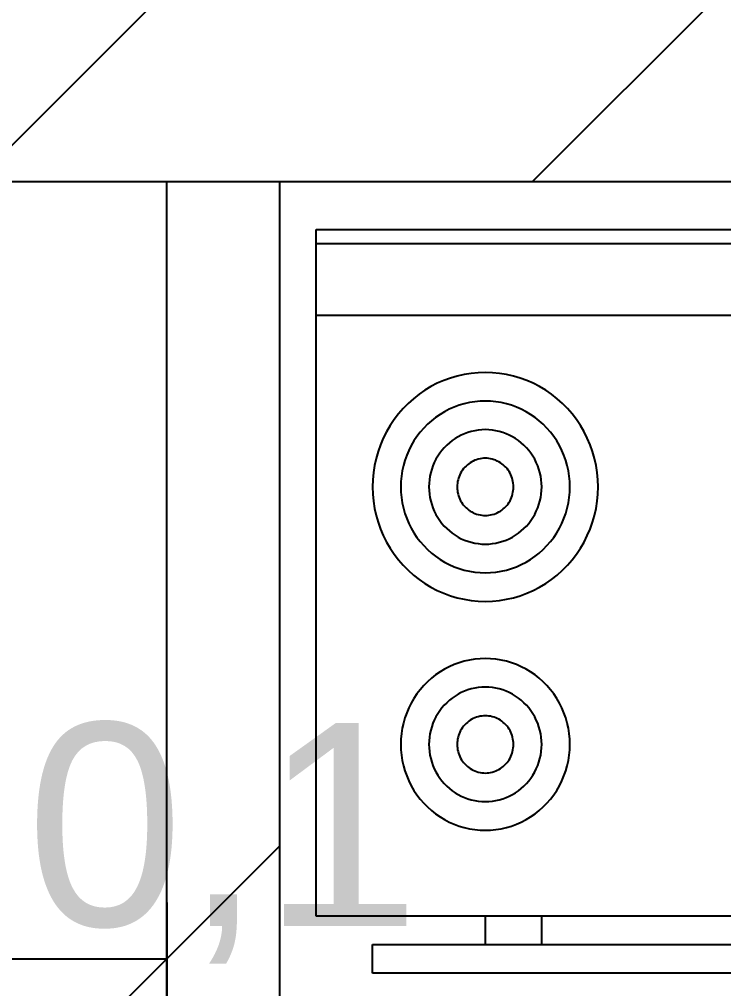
# Model space of a CAD drawing. Header units: metres. Extents: x 0 to 12.9, y 1.2 to 8.8.
# Drawn here: x 4.369 to 4.994, y 6.084 to 6.944 of the extents above; entities that cross this region are included whole.
import ezdxf

# ---------------------------------------------------------------- set-up
doc = ezdxf.new("R2010")
doc.units = ezdxf.units.M
doc.styles.get("Standard").update_dxf_attribs({"font": 'arial.ttf'})
doc.dimstyles.new('cota 100', dxfattribs={"dimtxt": 0.18, "dimasz": 0.2, "dimexe": 0.05, "dimexo": 0, "dimgap": 0.3, "dimtad": 1, "dimtxsty": 'Standard', "dimblk": 'OBLIQUE', "dimcen": 2.5, "dimadec": 0, "dimazin": 0, "dimtfac": 1, "dimtix": 1, "dimtmove": 2, "dimatfit": 3, "dimldrblk": 'OBLIQUE', "dimfxl": 0.05, "dimfxlon": 1, "dimarcsym": 0})

# ---------------------------------------------------------------- blocks, each defined once
blk = doc.blocks.new('_Oblique')
at = {"color": 0, "linetype": 'ByBlock', "lineweight": -2}
blk.add_line((-0.5, -0.5), (0.5, 0.5), dxfattribs=at)
blk = doc.blocks.new('*D47')
at = {"color": 0, "lineweight": -2, "transparency": 16777216}
for p, q in [((2.3, 6.16033), (2.3, 6.06033)), ((4.5, 6.16033), (4.5, 6.06033)), ((2.3, 6.11033), (4.5, 6.11033))]:
    blk.add_line(p, q, dxfattribs=at)
at = {"layer": 'Defpoints', "color": 0, "transparency": 16777216}
for p in [(2.3, 6.8), (4.5, 6.8), (4.5, 6.11033)]:
    blk.add_point(p, dxfattribs=at)
at = {"color": 0, "lineweight": -2, "transparency": 16777216, "xscale": 0.2, "yscale": 0.2, "zscale": 0.2, "rotation": 180}
blk.add_blockref('_Oblique', (2.3, 6.11033), dxfattribs=at)
at = {"color": 0, "lineweight": -2, "transparency": 16777216, "xscale": 0.2, "yscale": 0.2, "zscale": 0.2}
blk.add_blockref('_Oblique', (4.5, 6.11033), dxfattribs=at)
at = {"color": 0, "transparency": 16777216, "insert": (3.4, 6.5185), "char_height": 0.18, "attachment_point": 5}
blk.add_mtext('2,2', dxfattribs=at)
blk = doc.blocks.new('*D55')
at = {"color": 0, "lineweight": -2, "transparency": 16777216}
for p, q in [((5.54081, 6.8), (5.64081, 6.8)), ((5.59081, 5.7), (5.59081, 6.8)), ((5.54081, 5.7), (5.64081, 5.7))]:
    blk.add_line(p, q, dxfattribs=at)
at = {"layer": 'Defpoints', "color": 0, "transparency": 16777216}
for p in [(4.6, 6.8), (5.59081, 6.8), (4.6, 5.7)]:
    blk.add_point(p, dxfattribs=at)
at = {"color": 0, "lineweight": -2, "transparency": 16777216, "xscale": 0.2, "yscale": 0.2, "zscale": 0.2}
for p, rotation in [((5.59081, 6.8), 90), ((5.59081, 5.7), 270)]:
    blk.add_blockref('_Oblique', p, dxfattribs=dict(at, rotation=rotation))
at = {"color": 0, "transparency": 16777216, "insert": (5.18264, 6.25), "char_height": 0.18, "attachment_point": 5, "rotation": 90}
blk.add_mtext('1,1', dxfattribs=at)
blk = doc.blocks.new('*D56')
at = {"color": 0, "lineweight": -2, "transparency": 16777216}
for p, q in [((6.44093, 6.8), (6.54093, 6.8)), ((6.49093, 6.8), (6.49093, 2.3)), ((6.44093, 2.3), (6.54093, 2.3))]:
    blk.add_line(p, q, dxfattribs=at)
at = {"layer": 'Defpoints', "color": 0, "transparency": 16777216}
for p in [(4.6, 6.8), (4.6, 2.3), (6.49093, 2.3)]:
    blk.add_point(p, dxfattribs=at)
at = {"color": 0, "lineweight": -2, "transparency": 16777216, "xscale": 0.2, "yscale": 0.2, "zscale": 0.2}
for p, rotation in [((6.49093, 6.8), 90), ((6.49093, 2.3), 270)]:
    blk.add_blockref('_Oblique', p, dxfattribs=dict(at, rotation=rotation))
at = {"color": 0, "transparency": 16777216, "insert": (6.08312, 4.55), "char_height": 0.18, "attachment_point": 5, "rotation": 90}
blk.add_mtext('4,5', dxfattribs=at)
blk = doc.blocks.new('*D58')
at = {"color": 0, "lineweight": -2, "transparency": 16777216}
for p, q in [((4.6, 5.85677), (4.6, 5.75677)), ((8.6, 5.85677), (8.6, 5.75677)), ((4.6, 5.80677), (8.6, 5.80677))]:
    blk.add_line(p, q, dxfattribs=at)
at = {"layer": 'Defpoints', "color": 0, "transparency": 16777216}
for p in [(4.6, 6.8), (8.6, 6.8), (8.6, 5.80677)]:
    blk.add_point(p, dxfattribs=at)
at = {"color": 0, "lineweight": -2, "transparency": 16777216, "xscale": 0.2, "yscale": 0.2, "zscale": 0.2, "rotation": 180}
blk.add_blockref('_Oblique', (4.6, 5.80677), dxfattribs=at)
at = {"color": 0, "lineweight": -2, "transparency": 16777216, "xscale": 0.2, "yscale": 0.2, "zscale": 0.2}
blk.add_blockref('_Oblique', (8.6, 5.80677), dxfattribs=at)
at = {"color": 0, "transparency": 16777216, "insert": (6.6, 6.19677), "char_height": 0.18, "attachment_point": 5}
blk.add_mtext('4', dxfattribs=at)
blk = doc.blocks.new('*D62')
at = {"color": 0, "lineweight": -2, "transparency": 16777216}
for p, q in [((4.5, 5.85475), (4.5, 5.75475)), ((4.6, 5.85475), (4.6, 5.75475)), ((4.5, 5.80475), (4.6, 5.80475))]:
    blk.add_line(p, q, dxfattribs=at)
at = {"layer": 'Defpoints', "color": 0, "transparency": 16777216}
for p in [(4.5, 6.8), (4.6, 6.8), (4.6, 5.80475)]:
    blk.add_point(p, dxfattribs=at)
at = {"color": 0, "transparency": 16777216, "insert": (4.55, 6.21292), "char_height": 0.18, "attachment_point": 5}
blk.add_mtext('0,1', dxfattribs=at)

msp = doc.modelspace()

# ---------------------------------------------------------------- hatches: boundary and pattern name
h = msp.add_hatch()
h.set_pattern_fill('ANSI31', color=256, scale=0.11)
h.paths.add_polyline_path([(8.9, 7.1), (2, 7.1), (2, 6.55), (2.3, 6.55), (2.3, 6.8), (8.9, 6.8)])
h.paths.add_polyline_path([(4.6, 4.7), (2.3, 4.7), (2.3, 4.95), (2, 4.95), (2, 4.4), (2.3, 4.4), (4.3, 4.4), (4.3, 4.2), (4.6, 4.2)])
h.paths.add_polyline_path([(4.6, 3.2), (4.3, 3.2), (4.3, 2), (4.9, 2), (4.9, 2.3), (4.6, 2.3)])
h.paths.add_polyline_path([(10.4, 2.3), (7.6, 2.3), (7.6, 2), (10.4, 2)])
h.paths.add_polyline_path([(12.1, 7.1), (10.1, 7.1), (10.1, 6.8), (11.8, 6.8), (11.8, 2.3), (11.6, 2.3), (11.6, 2), (12.1, 2)])

# ---------------------------------------------------------------- linework, layer by layer
for p, q in [((11.8, 6.8), (2.3, 6.8)), ((4.5, 5.7), (4.5, 6.8)), ((4.6, 6.8), (4.6, 5.7))]:
    msp.add_line(p, q)
at = {"color": 7, "linetype": 'Continuous'}
for p, q in [((4.63265, 6.14835), (4.63265, 6.75767)), ((4.63265, 6.75767), (5.63265, 6.75767)), ((4.63265, 6.74518), (5.63265, 6.74518)), ((4.63265, 6.68151), (5.63265, 6.68151)), ((4.74585, 6.6236), (4.74008, 6.62107)), ((4.75176, 6.62576), (4.74585, 6.6236)), ((4.75779, 6.62754), (4.75176, 6.62576)), ((4.76392, 6.62894), (4.75779, 6.62754)), ((4.77013, 6.62993), (4.76392, 6.62894)), ((4.77638, 6.63053), (4.77013, 6.62993)), ((4.78266, 6.63073), (4.77638, 6.63053)), ((4.78894, 6.63053), (4.78266, 6.63073)), ((4.79519, 6.62993), (4.78894, 6.63053)), ((4.8014, 6.62894), (4.79519, 6.62993)), ((4.80753, 6.62754), (4.8014, 6.62894)), ((4.81356, 6.62576), (4.80753, 6.62754)), ((4.81947, 6.6236), (4.81356, 6.62576)), ((4.82524, 6.62107), (4.81947, 6.6236)), ((4.72908, 6.61492), (4.72388, 6.61134)), ((4.73448, 6.61817), (4.72908, 6.61492)), ((4.74008, 6.62107), (4.73448, 6.61817)), ((4.83083, 6.61817), (4.82524, 6.62107)), ((4.83624, 6.61492), (4.83083, 6.61817)), ((4.84144, 6.61134), (4.83624, 6.61492)), ((4.71892, 6.60743), (4.7142, 6.60321)), ((4.72388, 6.61134), (4.71892, 6.60743)), ((4.77795, 6.60519), (4.77326, 6.60474)), ((4.78266, 6.60534), (4.77795, 6.60519)), ((4.78737, 6.60519), (4.78266, 6.60534)), ((4.79206, 6.60474), (4.78737, 6.60519)), ((4.8464, 6.60743), (4.84144, 6.61134)), ((4.85111, 6.60321), (4.8464, 6.60743)), ((4.70976, 6.5987), (4.70561, 6.59391)), ((4.7142, 6.60321), (4.70976, 6.5987)), ((4.75073, 6.5981), (4.74653, 6.59592)), ((4.75505, 6.6), (4.75073, 6.5981)), ((4.75948, 6.60162), (4.75505, 6.6)), ((4.76401, 6.60295), (4.75948, 6.60162)), ((4.76861, 6.604), (4.76401, 6.60295)), ((4.77326, 6.60474), (4.76861, 6.604)), ((4.79671, 6.604), (4.79206, 6.60474)), ((4.80131, 6.60295), (4.79671, 6.604)), ((4.80584, 6.60162), (4.80131, 6.60295)), ((4.81027, 6.6), (4.80584, 6.60162)), ((4.81459, 6.5981), (4.81027, 6.6)), ((4.81879, 6.59592), (4.81459, 6.5981)), ((4.85556, 6.5987), (4.85111, 6.60321)), ((4.85971, 6.59391), (4.85556, 6.5987)), ((4.70176, 6.58887), (4.69823, 6.58359)), ((4.70561, 6.59391), (4.70176, 6.58887)), ((4.73485, 6.58787), (4.73132, 6.5847)), ((4.73858, 6.5908), (4.73485, 6.58787)), ((4.74247, 6.59349), (4.73858, 6.5908)), ((4.74653, 6.59592), (4.74247, 6.59349)), ((4.82285, 6.59349), (4.81879, 6.59592)), ((4.82674, 6.5908), (4.82285, 6.59349)), ((4.83047, 6.58787), (4.82674, 6.5908)), ((4.834, 6.5847), (4.83047, 6.58787)), ((4.86356, 6.58887), (4.85971, 6.59391)), ((4.86709, 6.58359), (4.86356, 6.58887)), ((4.69823, 6.58359), (4.69503, 6.5781)), ((4.72799, 6.58132), (4.72487, 6.57773)), ((4.73132, 6.5847), (4.72799, 6.58132)), ((4.77639, 6.57956), (4.77329, 6.57906)), ((4.77952, 6.57986), (4.77639, 6.57956)), ((4.78266, 6.57996), (4.77952, 6.57986)), ((4.7858, 6.57986), (4.78266, 6.57996)), ((4.78893, 6.57956), (4.7858, 6.57986)), ((4.79203, 6.57906), (4.78893, 6.57956)), ((4.83733, 6.58132), (4.834, 6.5847)), ((4.84045, 6.57773), (4.83733, 6.58132)), ((4.87029, 6.5781), (4.86709, 6.58359)), ((4.69218, 6.57242), (4.68968, 6.56656)), ((4.69503, 6.5781), (4.69218, 6.57242)), ((4.72198, 6.57395), (4.71933, 6.56999)), ((4.72487, 6.57773), (4.72198, 6.57395)), ((4.75587, 6.57205), (4.75327, 6.57026)), ((4.75857, 6.57367), (4.75587, 6.57205)), ((4.76137, 6.57512), (4.75857, 6.57367)), ((4.76425, 6.57639), (4.76137, 6.57512)), ((4.76721, 6.57747), (4.76425, 6.57639)), ((4.77022, 6.57836), (4.76721, 6.57747)), ((4.77329, 6.57906), (4.77022, 6.57836)), ((4.79509, 6.57836), (4.79203, 6.57906)), ((4.79811, 6.57747), (4.79509, 6.57836)), ((4.80107, 6.57639), (4.79811, 6.57747)), ((4.80395, 6.57512), (4.80107, 6.57639)), ((4.80675, 6.57367), (4.80395, 6.57512)), ((4.80945, 6.57205), (4.80675, 6.57367)), ((4.81205, 6.57026), (4.80945, 6.57205)), ((4.84334, 6.57395), (4.84045, 6.57773)), ((4.84598, 6.56999), (4.84334, 6.57395)), ((4.87314, 6.57242), (4.87029, 6.5781)), ((4.87564, 6.56656), (4.87314, 6.57242)), ((4.68968, 6.56656), (4.68755, 6.56056)), ((4.71694, 6.56587), (4.7148, 6.56161)), ((4.71933, 6.56999), (4.71694, 6.56587)), ((4.74621, 6.56394), (4.74413, 6.56154)), ((4.74843, 6.56619), (4.74621, 6.56394)), ((4.75079, 6.5683), (4.74843, 6.56619)), ((4.75327, 6.57026), (4.75079, 6.5683)), ((4.81453, 6.5683), (4.81205, 6.57026)), ((4.81689, 6.56619), (4.81453, 6.5683)), ((4.81911, 6.56394), (4.81689, 6.56619)), ((4.82118, 6.56154), (4.81911, 6.56394)), ((4.84838, 6.56587), (4.84598, 6.56999)), ((4.85052, 6.56161), (4.84838, 6.56587)), ((4.87776, 6.56056), (4.87564, 6.56656)), ((4.6858, 6.55443), (4.68443, 6.54821)), ((4.68755, 6.56056), (4.6858, 6.55443)), ((4.71293, 6.55722), (4.71133, 6.55271)), ((4.7148, 6.56161), (4.71293, 6.55722)), ((4.73884, 6.55364), (4.73742, 6.5508)), ((4.74044, 6.55639), (4.73884, 6.55364)), ((4.74221, 6.55902), (4.74044, 6.55639)), ((4.74413, 6.56154), (4.74221, 6.55902)), ((4.77644, 6.55377), (4.77493, 6.55332)), ((4.77797, 6.55412), (4.77644, 6.55377)), ((4.77953, 6.55437), (4.77797, 6.55412)), ((4.78109, 6.55452), (4.77953, 6.55437)), ((4.78266, 6.55457), (4.78109, 6.55452)), ((4.78423, 6.55452), (4.78266, 6.55457)), ((4.78579, 6.55437), (4.78423, 6.55452)), ((4.78734, 6.55412), (4.78579, 6.55437)), ((4.78888, 6.55377), (4.78734, 6.55412)), ((4.79038, 6.55332), (4.78888, 6.55377)), ((4.82311, 6.55902), (4.82118, 6.56154)), ((4.82488, 6.55639), (4.82311, 6.55902)), ((4.82647, 6.55364), (4.82488, 6.55639)), ((4.8279, 6.5508), (4.82647, 6.55364)), ((4.85239, 6.55722), (4.85052, 6.56161)), ((4.85399, 6.55271), (4.85239, 6.55722)), ((4.87952, 6.55443), (4.87776, 6.56056)), ((4.88089, 6.54821), (4.87952, 6.55443)), ((4.68443, 6.54821), (4.68345, 6.54191)), ((4.71002, 6.54812), (4.70899, 6.54345)), ((4.71133, 6.55271), (4.71002, 6.54812)), ((4.73511, 6.54487), (4.73423, 6.5418)), ((4.73617, 6.54787), (4.73511, 6.54487)), ((4.73742, 6.5508), (4.73617, 6.54787)), ((4.7634, 6.54536), (4.76243, 6.5441)), ((4.76443, 6.54656), (4.7634, 6.54536)), ((4.76555, 6.54768), (4.76443, 6.54656)), ((4.76672, 6.54874), (4.76555, 6.54768)), ((4.76796, 6.54972), (4.76672, 6.54874)), ((4.76926, 6.55061), (4.76796, 6.54972)), ((4.77062, 6.55143), (4.76926, 6.55061)), ((4.77201, 6.55215), (4.77062, 6.55143)), ((4.77346, 6.55278), (4.77201, 6.55215)), ((4.77493, 6.55332), (4.77346, 6.55278)), ((4.79186, 6.55278), (4.79038, 6.55332)), ((4.7933, 6.55215), (4.79186, 6.55278)), ((4.7947, 6.55143), (4.7933, 6.55215)), ((4.79605, 6.55061), (4.7947, 6.55143)), ((4.79735, 6.54972), (4.79605, 6.55061)), ((4.79859, 6.54874), (4.79735, 6.54972)), ((4.79977, 6.54768), (4.79859, 6.54874)), ((4.80088, 6.54656), (4.79977, 6.54768)), ((4.80192, 6.54536), (4.80088, 6.54656)), ((4.80288, 6.5441), (4.80192, 6.54536)), ((4.82915, 6.54787), (4.8279, 6.5508)), ((4.83021, 6.54487), (4.82915, 6.54787)), ((4.83109, 6.5418), (4.83021, 6.54487)), ((4.8553, 6.54812), (4.85399, 6.55271)), ((4.85633, 6.54345), (4.8553, 6.54812)), ((4.88187, 6.54191), (4.88089, 6.54821)), ((4.68345, 6.54191), (4.68286, 6.53555)), ((4.70825, 6.53872), (4.70781, 6.53396)), ((4.70899, 6.54345), (4.70825, 6.53872)), ((4.73354, 6.53869), (4.73305, 6.53554)), ((4.73423, 6.5418), (4.73354, 6.53869)), ((4.75888, 6.53702), (4.75844, 6.53549)), ((4.75941, 6.53852), (4.75888, 6.53702)), ((4.76004, 6.53999), (4.75941, 6.53852)), ((4.76075, 6.54141), (4.76004, 6.53999)), ((4.76155, 6.54278), (4.76075, 6.54141)), ((4.76243, 6.5441), (4.76155, 6.54278)), ((4.80377, 6.54278), (4.80288, 6.5441)), ((4.80457, 6.54141), (4.80377, 6.54278)), ((4.80528, 6.53999), (4.80457, 6.54141)), ((4.8059, 6.53852), (4.80528, 6.53999)), ((4.80644, 6.53702), (4.8059, 6.53852)), ((4.80687, 6.53549), (4.80644, 6.53702)), ((4.83177, 6.53869), (4.83109, 6.5418)), ((4.83226, 6.53554), (4.83177, 6.53869)), ((4.85707, 6.53872), (4.85633, 6.54345)), ((4.85751, 6.53396), (4.85707, 6.53872)), ((4.88246, 6.53555), (4.88187, 6.54191)), ((4.68286, 6.53555), (4.68266, 6.52918)), ((4.68266, 6.52918), (4.68286, 6.5228)), ((4.70781, 6.53396), (4.70766, 6.52918)), ((4.70766, 6.52918), (4.70781, 6.52439)), ((4.73276, 6.53237), (4.73266, 6.52918)), ((4.73266, 6.52918), (4.73276, 6.52599)), ((4.73305, 6.53554), (4.73276, 6.53237)), ((4.75771, 6.53077), (4.75766, 6.52918)), ((4.75766, 6.52918), (4.75771, 6.52758)), ((4.75786, 6.53236), (4.75771, 6.53077)), ((4.7581, 6.53393), (4.75786, 6.53236)), ((4.75844, 6.53549), (4.7581, 6.53393)), ((4.80722, 6.53393), (4.80687, 6.53549)), ((4.80746, 6.53236), (4.80722, 6.53393)), ((4.80761, 6.53077), (4.80746, 6.53236)), ((4.80766, 6.52918), (4.80761, 6.53077)), ((4.80761, 6.52758), (4.80766, 6.52918)), ((4.83256, 6.53237), (4.83226, 6.53554)), ((4.83266, 6.52918), (4.83256, 6.53237)), ((4.83256, 6.52599), (4.83266, 6.52918)), ((4.85766, 6.52918), (4.85751, 6.53396)), ((4.85751, 6.52439), (4.85766, 6.52918)), ((4.88266, 6.52918), (4.88246, 6.53555)), ((4.88246, 6.5228), (4.88266, 6.52918)), ((4.68286, 6.5228), (4.68345, 6.51645)), ((4.70781, 6.52439), (4.70825, 6.51963)), ((4.70825, 6.51963), (4.70899, 6.5149)), ((4.73276, 6.52599), (4.73305, 6.52281)), ((4.73305, 6.52281), (4.73354, 6.51966)), ((4.73354, 6.51966), (4.73423, 6.51655)), ((4.75771, 6.52758), (4.75786, 6.52599)), ((4.75786, 6.52599), (4.7581, 6.52442)), ((4.7581, 6.52442), (4.75844, 6.52286)), ((4.75844, 6.52286), (4.75888, 6.52133)), ((4.75888, 6.52133), (4.75941, 6.51983)), ((4.75941, 6.51983), (4.76004, 6.51837)), ((4.80528, 6.51837), (4.8059, 6.51983)), ((4.8059, 6.51983), (4.80644, 6.52133)), ((4.80644, 6.52133), (4.80687, 6.52286)), ((4.80687, 6.52286), (4.80722, 6.52442)), ((4.80722, 6.52442), (4.80746, 6.52599)), ((4.80746, 6.52599), (4.80761, 6.52758)), ((4.83109, 6.51655), (4.83177, 6.51966)), ((4.83177, 6.51966), (4.83226, 6.52281)), ((4.83226, 6.52281), (4.83256, 6.52599)), ((4.85633, 6.5149), (4.85707, 6.51963)), ((4.85707, 6.51963), (4.85751, 6.52439)), ((4.88187, 6.51645), (4.88246, 6.5228)), ((4.68345, 6.51645), (4.68443, 6.51015)), ((4.70899, 6.5149), (4.71002, 6.51023)), ((4.73423, 6.51655), (4.73511, 6.51349)), ((4.73511, 6.51349), (4.73617, 6.51048)), ((4.73617, 6.51048), (4.73742, 6.50756)), ((4.76004, 6.51837), (4.76075, 6.51695)), ((4.76075, 6.51695), (4.76155, 6.51557)), ((4.76155, 6.51557), (4.76243, 6.51425)), ((4.76243, 6.51425), (4.7634, 6.51299)), ((4.7634, 6.51299), (4.76443, 6.5118)), ((4.76443, 6.5118), (4.76555, 6.51067)), ((4.76555, 6.51067), (4.76672, 6.50961)), ((4.79859, 6.50961), (4.79977, 6.51067)), ((4.79977, 6.51067), (4.80088, 6.5118)), ((4.80088, 6.5118), (4.80192, 6.51299)), ((4.80192, 6.51299), (4.80288, 6.51425)), ((4.80288, 6.51425), (4.80377, 6.51557)), ((4.80377, 6.51557), (4.80457, 6.51695)), ((4.80457, 6.51695), (4.80528, 6.51837)), ((4.8279, 6.50756), (4.82915, 6.51048)), ((4.82915, 6.51048), (4.83021, 6.51349)), ((4.83021, 6.51349), (4.83109, 6.51655)), ((4.8553, 6.51023), (4.85633, 6.5149)), ((4.88089, 6.51015), (4.88187, 6.51645)), ((4.68443, 6.51015), (4.6858, 6.50392)), ((4.6858, 6.50392), (4.68755, 6.49779)), ((4.71002, 6.51023), (4.71133, 6.50564)), ((4.71133, 6.50564), (4.71293, 6.50114)), ((4.73742, 6.50756), (4.73884, 6.50471)), ((4.73884, 6.50471), (4.74044, 6.50197)), ((4.74044, 6.50197), (4.74221, 6.49933)), ((4.76672, 6.50961), (4.76796, 6.50864)), ((4.76796, 6.50864), (4.76926, 6.50774)), ((4.76926, 6.50774), (4.77062, 6.50693)), ((4.77062, 6.50693), (4.77201, 6.5062)), ((4.77201, 6.5062), (4.77346, 6.50557)), ((4.77346, 6.50557), (4.77493, 6.50503)), ((4.77493, 6.50503), (4.77644, 6.50458)), ((4.77644, 6.50458), (4.77797, 6.50424)), ((4.77797, 6.50424), (4.77953, 6.50399)), ((4.77953, 6.50399), (4.78109, 6.50384)), ((4.78109, 6.50384), (4.78266, 6.50379)), ((4.78266, 6.50379), (4.78423, 6.50384)), ((4.78423, 6.50384), (4.78579, 6.50399)), ((4.78579, 6.50399), (4.78734, 6.50424)), ((4.78734, 6.50424), (4.78888, 6.50458)), ((4.78888, 6.50458), (4.79038, 6.50503)), ((4.79038, 6.50503), (4.79186, 6.50557)), ((4.79186, 6.50557), (4.7933, 6.5062)), ((4.7933, 6.5062), (4.7947, 6.50693)), ((4.7947, 6.50693), (4.79605, 6.50774)), ((4.79605, 6.50774), (4.79735, 6.50864)), ((4.79735, 6.50864), (4.79859, 6.50961)), ((4.82311, 6.49933), (4.82488, 6.50197)), ((4.82488, 6.50197), (4.82647, 6.50471)), ((4.82647, 6.50471), (4.8279, 6.50756)), ((4.85239, 6.50114), (4.85399, 6.50564)), ((4.85399, 6.50564), (4.8553, 6.51023)), ((4.87776, 6.49779), (4.87952, 6.50392)), ((4.87952, 6.50392), (4.88089, 6.51015)), ((4.68755, 6.49779), (4.68968, 6.49179)), ((4.71293, 6.50114), (4.7148, 6.49675)), ((4.7148, 6.49675), (4.71694, 6.49248)), ((4.74221, 6.49933), (4.74413, 6.49681)), ((4.74413, 6.49681), (4.74621, 6.49442)), ((4.74621, 6.49442), (4.74843, 6.49216)), ((4.81689, 6.49216), (4.81911, 6.49442)), ((4.81911, 6.49442), (4.82118, 6.49681)), ((4.82118, 6.49681), (4.82311, 6.49933)), ((4.84838, 6.49248), (4.85052, 6.49675)), ((4.85052, 6.49675), (4.85239, 6.50114)), ((4.87564, 6.49179), (4.87776, 6.49779)), ((4.68968, 6.49179), (4.69218, 6.48594)), ((4.69218, 6.48594), (4.69503, 6.48025)), ((4.71694, 6.49248), (4.71933, 6.48836)), ((4.71933, 6.48836), (4.72198, 6.48441)), ((4.74843, 6.49216), (4.75079, 6.49005)), ((4.75079, 6.49005), (4.75327, 6.4881)), ((4.75327, 6.4881), (4.75587, 6.4863)), ((4.75587, 6.4863), (4.75857, 6.48468)), ((4.75857, 6.48468), (4.76137, 6.48323)), ((4.80395, 6.48323), (4.80675, 6.48468)), ((4.80675, 6.48468), (4.80945, 6.4863)), ((4.80945, 6.4863), (4.81205, 6.4881)), ((4.81205, 6.4881), (4.81453, 6.49005)), ((4.81453, 6.49005), (4.81689, 6.49216)), ((4.84334, 6.48441), (4.84598, 6.48836)), ((4.84598, 6.48836), (4.84838, 6.49248)), ((4.87029, 6.48025), (4.87314, 6.48594)), ((4.87314, 6.48594), (4.87564, 6.49179)), ((4.69503, 6.48025), (4.69823, 6.47476)), ((4.72198, 6.48441), (4.72487, 6.48063)), ((4.72487, 6.48063), (4.72799, 6.47704)), ((4.72799, 6.47704), (4.73132, 6.47365)), ((4.76137, 6.48323), (4.76425, 6.48196)), ((4.76425, 6.48196), (4.76721, 6.48088)), ((4.76721, 6.48088), (4.77022, 6.47999)), ((4.77022, 6.47999), (4.77329, 6.4793)), ((4.77329, 6.4793), (4.77639, 6.4788)), ((4.77639, 6.4788), (4.77952, 6.4785)), ((4.77952, 6.4785), (4.78266, 6.4784)), ((4.78266, 6.4784), (4.7858, 6.4785)), ((4.7858, 6.4785), (4.78893, 6.4788)), ((4.78893, 6.4788), (4.79203, 6.4793)), ((4.79203, 6.4793), (4.79509, 6.47999)), ((4.79509, 6.47999), (4.79811, 6.48088)), ((4.79811, 6.48088), (4.80107, 6.48196)), ((4.80107, 6.48196), (4.80395, 6.48323)), ((4.834, 6.47365), (4.83733, 6.47704)), ((4.83733, 6.47704), (4.84045, 6.48063)), ((4.84045, 6.48063), (4.84334, 6.48441)), ((4.86709, 6.47476), (4.87029, 6.48025)), ((4.69823, 6.47476), (4.70176, 6.46948)), ((4.70176, 6.46948), (4.70561, 6.46444)), ((4.73132, 6.47365), (4.73485, 6.47049)), ((4.73485, 6.47049), (4.73858, 6.46756)), ((4.73858, 6.46756), (4.74247, 6.46487)), ((4.82285, 6.46487), (4.82674, 6.46756)), ((4.82674, 6.46756), (4.83047, 6.47049)), ((4.83047, 6.47049), (4.834, 6.47365)), ((4.85971, 6.46444), (4.86356, 6.46948)), ((4.86356, 6.46948), (4.86709, 6.47476)), ((4.70561, 6.46444), (4.70976, 6.45966)), ((4.70976, 6.45966), (4.7142, 6.45514)), ((4.74247, 6.46487), (4.74653, 6.46243)), ((4.74653, 6.46243), (4.75073, 6.46026)), ((4.75073, 6.46026), (4.75505, 6.45836)), ((4.81027, 6.45836), (4.81459, 6.46026)), ((4.81459, 6.46026), (4.81879, 6.46243)), ((4.81879, 6.46243), (4.82285, 6.46487)), ((4.85111, 6.45514), (4.85556, 6.45966)), ((4.85556, 6.45966), (4.85971, 6.46444)), ((4.7142, 6.45514), (4.71892, 6.45093)), ((4.71892, 6.45093), (4.72388, 6.44701)), ((4.75505, 6.45836), (4.75948, 6.45674)), ((4.75948, 6.45674), (4.76401, 6.4554)), ((4.76401, 6.4554), (4.76861, 6.45436)), ((4.76861, 6.45436), (4.77326, 6.45361)), ((4.77326, 6.45361), (4.77795, 6.45316)), ((4.77795, 6.45316), (4.78266, 6.45301)), ((4.78266, 6.45301), (4.78737, 6.45316)), ((4.78737, 6.45316), (4.79206, 6.45361)), ((4.79206, 6.45361), (4.79671, 6.45436)), ((4.79671, 6.45436), (4.80131, 6.4554)), ((4.80131, 6.4554), (4.80584, 6.45674)), ((4.80584, 6.45674), (4.81027, 6.45836)), ((4.84144, 6.44701), (4.8464, 6.45093)), ((4.8464, 6.45093), (4.85111, 6.45514)), ((4.72388, 6.44701), (4.72908, 6.44343)), ((4.72908, 6.44343), (4.73448, 6.44018)), ((4.83083, 6.44018), (4.83624, 6.44343)), ((4.83624, 6.44343), (4.84144, 6.44701)), ((4.73448, 6.44018), (4.74008, 6.43728)), ((4.74008, 6.43728), (4.74585, 6.43475)), ((4.74585, 6.43475), (4.75176, 6.43259)), ((4.81356, 6.43259), (4.81947, 6.43475)), ((4.81947, 6.43475), (4.82524, 6.43728)), ((4.82524, 6.43728), (4.83083, 6.44018)), ((4.75176, 6.43259), (4.75779, 6.43081)), ((4.75779, 6.43081), (4.76392, 6.42942)), ((4.76392, 6.42942), (4.77013, 6.42842)), ((4.77013, 6.42842), (4.77638, 6.42782)), ((4.77638, 6.42782), (4.78266, 6.42762)), ((4.78266, 6.42762), (4.78894, 6.42782)), ((4.78894, 6.42782), (4.79519, 6.42842)), ((4.79519, 6.42842), (4.8014, 6.42942)), ((4.8014, 6.42942), (4.80753, 6.43081)), ((4.80753, 6.43081), (4.81356, 6.43259)), ((4.75948, 6.37312), (4.75505, 6.3715)), ((4.76401, 6.37446), (4.75948, 6.37312)), ((4.76861, 6.3755), (4.76401, 6.37446)), ((4.77326, 6.37625), (4.76861, 6.3755)), ((4.77795, 6.3767), (4.77326, 6.37625)), ((4.78266, 6.37685), (4.77795, 6.3767)), ((4.78737, 6.3767), (4.78266, 6.37685)), ((4.79206, 6.37625), (4.78737, 6.3767)), ((4.79671, 6.3755), (4.79206, 6.37625)), ((4.80131, 6.37446), (4.79671, 6.3755)), ((4.80584, 6.37312), (4.80131, 6.37446)), ((4.81027, 6.3715), (4.80584, 6.37312)), ((4.74247, 6.36499), (4.73858, 6.3623)), ((4.74653, 6.36743), (4.74247, 6.36499)), ((4.75073, 6.3696), (4.74653, 6.36743)), ((4.75505, 6.3715), (4.75073, 6.3696)), ((4.81459, 6.3696), (4.81027, 6.3715)), ((4.81879, 6.36743), (4.81459, 6.3696)), ((4.82285, 6.36499), (4.81879, 6.36743)), ((4.82674, 6.3623), (4.82285, 6.36499)), ((4.73132, 6.35621), (4.72799, 6.35282)), ((4.73485, 6.35937), (4.73132, 6.35621)), ((4.73858, 6.3623), (4.73485, 6.35937)), ((4.83047, 6.35937), (4.82674, 6.3623)), ((4.834, 6.35621), (4.83047, 6.35937)), ((4.83733, 6.35282), (4.834, 6.35621)), ((4.72487, 6.34923), (4.72198, 6.34545)), ((4.72799, 6.35282), (4.72487, 6.34923)), ((4.76425, 6.3479), (4.76137, 6.34663)), ((4.76721, 6.34898), (4.76425, 6.3479)), ((4.77022, 6.34987), (4.76721, 6.34898)), ((4.77329, 6.35056), (4.77022, 6.34987)), ((4.77639, 6.35106), (4.77329, 6.35056)), ((4.77952, 6.35136), (4.77639, 6.35106)), ((4.78266, 6.35146), (4.77952, 6.35136)), ((4.7858, 6.35136), (4.78266, 6.35146)), ((4.78893, 6.35106), (4.7858, 6.35136)), ((4.79203, 6.35056), (4.78893, 6.35106)), ((4.79509, 6.34987), (4.79203, 6.35056)), ((4.79811, 6.34898), (4.79509, 6.34987)), ((4.80107, 6.3479), (4.79811, 6.34898)), ((4.80395, 6.34663), (4.80107, 6.3479)), ((4.84045, 6.34923), (4.83733, 6.35282)), ((4.84334, 6.34545), (4.84045, 6.34923)), ((4.71933, 6.3415), (4.71694, 6.33738)), ((4.72198, 6.34545), (4.71933, 6.3415)), ((4.75079, 6.33981), (4.74843, 6.3377)), ((4.75327, 6.34176), (4.75079, 6.33981)), ((4.75587, 6.34356), (4.75327, 6.34176)), ((4.75857, 6.34518), (4.75587, 6.34356)), ((4.76137, 6.34663), (4.75857, 6.34518)), ((4.80675, 6.34518), (4.80395, 6.34663)), ((4.80945, 6.34356), (4.80675, 6.34518)), ((4.81205, 6.34176), (4.80945, 6.34356)), ((4.81453, 6.33981), (4.81205, 6.34176)), ((4.81689, 6.3377), (4.81453, 6.33981)), ((4.84598, 6.3415), (4.84334, 6.34545)), ((4.84838, 6.33738), (4.84598, 6.3415)), ((4.7148, 6.33311), (4.71293, 6.32872)), ((4.71694, 6.33738), (4.7148, 6.33311)), ((4.74221, 6.33053), (4.74044, 6.32789)), ((4.74413, 6.33305), (4.74221, 6.33053)), ((4.74621, 6.33544), (4.74413, 6.33305)), ((4.74843, 6.3377), (4.74621, 6.33544)), ((4.81911, 6.33544), (4.81689, 6.3377)), ((4.82118, 6.33305), (4.81911, 6.33544)), ((4.82311, 6.33053), (4.82118, 6.33305)), ((4.82488, 6.32789), (4.82311, 6.33053)), ((4.85052, 6.33311), (4.84838, 6.33738)), ((4.85239, 6.32872), (4.85052, 6.33311)), ((4.71133, 6.32422), (4.71002, 6.31963)), ((4.71293, 6.32872), (4.71133, 6.32422)), ((4.73742, 6.3223), (4.73617, 6.31938)), ((4.73884, 6.32515), (4.73742, 6.3223)), ((4.74044, 6.32789), (4.73884, 6.32515)), ((4.76926, 6.32212), (4.76796, 6.32122)), ((4.77062, 6.32293), (4.76926, 6.32212)), ((4.77201, 6.32366), (4.77062, 6.32293)), ((4.77346, 6.32429), (4.77201, 6.32366)), ((4.77493, 6.32483), (4.77346, 6.32429)), ((4.77644, 6.32527), (4.77493, 6.32483)), ((4.77797, 6.32562), (4.77644, 6.32527)), ((4.77953, 6.32587), (4.77797, 6.32562)), ((4.78109, 6.32602), (4.77953, 6.32587)), ((4.78266, 6.32607), (4.78109, 6.32602)), ((4.78423, 6.32602), (4.78266, 6.32607)), ((4.78579, 6.32587), (4.78423, 6.32602)), ((4.78734, 6.32562), (4.78579, 6.32587)), ((4.78888, 6.32527), (4.78734, 6.32562)), ((4.79038, 6.32483), (4.78888, 6.32527)), ((4.79186, 6.32429), (4.79038, 6.32483)), ((4.7933, 6.32366), (4.79186, 6.32429)), ((4.7947, 6.32293), (4.7933, 6.32366)), ((4.79605, 6.32212), (4.7947, 6.32293)), ((4.79735, 6.32122), (4.79605, 6.32212)), ((4.82647, 6.32515), (4.82488, 6.32789)), ((4.8279, 6.3223), (4.82647, 6.32515)), ((4.82915, 6.31938), (4.8279, 6.3223)), ((4.85399, 6.32422), (4.85239, 6.32872)), ((4.8553, 6.31963), (4.85399, 6.32422)), ((4.70899, 6.31496), (4.70825, 6.31023)), ((4.71002, 6.31963), (4.70899, 6.31496)), ((4.73423, 6.31331), (4.73354, 6.3102)), ((4.73511, 6.31637), (4.73423, 6.31331)), ((4.73617, 6.31938), (4.73511, 6.31637)), ((4.76075, 6.31291), (4.76004, 6.31149)), ((4.76155, 6.31429), (4.76075, 6.31291)), ((4.76243, 6.31561), (4.76155, 6.31429)), ((4.7634, 6.31687), (4.76243, 6.31561)), ((4.76443, 6.31806), (4.7634, 6.31687)), ((4.76555, 6.31919), (4.76443, 6.31806)), ((4.76672, 6.32025), (4.76555, 6.31919)), ((4.76796, 6.32122), (4.76672, 6.32025)), ((4.79859, 6.32025), (4.79735, 6.32122)), ((4.79977, 6.31919), (4.79859, 6.32025)), ((4.80088, 6.31806), (4.79977, 6.31919)), ((4.80192, 6.31687), (4.80088, 6.31806)), ((4.80288, 6.31561), (4.80192, 6.31687)), ((4.80377, 6.31429), (4.80288, 6.31561)), ((4.80457, 6.31291), (4.80377, 6.31429)), ((4.80528, 6.31149), (4.80457, 6.31291)), ((4.83021, 6.31637), (4.82915, 6.31938)), ((4.83109, 6.31331), (4.83021, 6.31637)), ((4.83177, 6.3102), (4.83109, 6.31331)), ((4.85633, 6.31496), (4.8553, 6.31963)), ((4.85707, 6.31023), (4.85633, 6.31496)), ((4.70781, 6.30547), (4.70766, 6.30068)), ((4.70825, 6.31023), (4.70781, 6.30547)), ((4.73305, 6.30705), (4.73276, 6.30387)), ((4.73354, 6.3102), (4.73305, 6.30705)), ((4.7581, 6.30544), (4.75786, 6.30387)), ((4.75844, 6.307), (4.7581, 6.30544)), ((4.75888, 6.30853), (4.75844, 6.307)), ((4.75941, 6.31003), (4.75888, 6.30853)), ((4.76004, 6.31149), (4.75941, 6.31003)), ((4.8059, 6.31003), (4.80528, 6.31149)), ((4.80644, 6.30853), (4.8059, 6.31003)), ((4.80687, 6.307), (4.80644, 6.30853)), ((4.80722, 6.30544), (4.80687, 6.307)), ((4.80746, 6.30387), (4.80722, 6.30544)), ((4.83226, 6.30705), (4.83177, 6.3102)), ((4.83256, 6.30387), (4.83226, 6.30705)), ((4.85751, 6.30547), (4.85707, 6.31023)), ((4.85766, 6.30068), (4.85751, 6.30547)), ((4.70766, 6.30068), (4.70781, 6.2959)), ((4.70781, 6.2959), (4.70825, 6.29114)), ((4.73276, 6.30387), (4.73266, 6.30068)), ((4.73266, 6.30068), (4.73276, 6.29749)), ((4.73276, 6.29749), (4.73305, 6.29432)), ((4.75771, 6.30228), (4.75766, 6.30068)), ((4.75766, 6.30068), (4.75771, 6.29909)), ((4.75786, 6.30387), (4.75771, 6.30228)), ((4.75771, 6.29909), (4.75786, 6.2975)), ((4.75786, 6.2975), (4.7581, 6.29593)), ((4.7581, 6.29593), (4.75844, 6.29437)), ((4.80687, 6.29437), (4.80722, 6.29593)), ((4.80722, 6.29593), (4.80746, 6.2975)), ((4.80761, 6.30228), (4.80746, 6.30387)), ((4.80746, 6.2975), (4.80761, 6.29909)), ((4.80766, 6.30068), (4.80761, 6.30228)), ((4.80761, 6.29909), (4.80766, 6.30068)), ((4.83226, 6.29432), (4.83256, 6.29749)), ((4.83266, 6.30068), (4.83256, 6.30387)), ((4.83256, 6.29749), (4.83266, 6.30068)), ((4.85707, 6.29114), (4.85751, 6.2959)), ((4.85751, 6.2959), (4.85766, 6.30068)), ((4.70825, 6.29114), (4.70899, 6.28641)), ((4.73305, 6.29432), (4.73354, 6.29117)), ((4.73354, 6.29117), (4.73423, 6.28805)), ((4.73423, 6.28805), (4.73511, 6.28499)), ((4.75844, 6.29437), (4.75888, 6.29284)), ((4.75888, 6.29284), (4.75941, 6.29134)), ((4.75941, 6.29134), (4.76004, 6.28987)), ((4.76004, 6.28987), (4.76075, 6.28845)), ((4.76075, 6.28845), (4.76155, 6.28708)), ((4.76155, 6.28708), (4.76243, 6.28576)), ((4.80288, 6.28576), (4.80377, 6.28708)), ((4.80377, 6.28708), (4.80457, 6.28845)), ((4.80457, 6.28845), (4.80528, 6.28987)), ((4.80528, 6.28987), (4.8059, 6.29134)), ((4.8059, 6.29134), (4.80644, 6.29284)), ((4.80644, 6.29284), (4.80687, 6.29437)), ((4.83021, 6.28499), (4.83109, 6.28805)), ((4.83109, 6.28805), (4.83177, 6.29117)), ((4.83177, 6.29117), (4.83226, 6.29432)), ((4.85633, 6.28641), (4.85707, 6.29114)), ((4.70899, 6.28641), (4.71002, 6.28174)), ((4.71002, 6.28174), (4.71133, 6.27715)), ((4.73511, 6.28499), (4.73617, 6.28199)), ((4.73617, 6.28199), (4.73742, 6.27906)), ((4.73742, 6.27906), (4.73884, 6.27622)), ((4.76243, 6.28576), (4.7634, 6.2845)), ((4.7634, 6.2845), (4.76443, 6.2833)), ((4.76443, 6.2833), (4.76555, 6.28217)), ((4.76555, 6.28217), (4.76672, 6.28112)), ((4.76672, 6.28112), (4.76796, 6.28014)), ((4.76796, 6.28014), (4.76926, 6.27925)), ((4.76926, 6.27925), (4.77062, 6.27843)), ((4.77062, 6.27843), (4.77201, 6.27771)), ((4.7933, 6.27771), (4.7947, 6.27843)), ((4.7947, 6.27843), (4.79605, 6.27925)), ((4.79605, 6.27925), (4.79735, 6.28014)), ((4.79735, 6.28014), (4.79859, 6.28112)), ((4.79859, 6.28112), (4.79977, 6.28217)), ((4.79977, 6.28217), (4.80088, 6.2833)), ((4.80088, 6.2833), (4.80192, 6.2845)), ((4.80192, 6.2845), (4.80288, 6.28576)), ((4.82647, 6.27622), (4.8279, 6.27906)), ((4.8279, 6.27906), (4.82915, 6.28199)), ((4.82915, 6.28199), (4.83021, 6.28499)), ((4.85399, 6.27715), (4.8553, 6.28174)), ((4.8553, 6.28174), (4.85633, 6.28641)), ((4.71133, 6.27715), (4.71293, 6.27264)), ((4.71293, 6.27264), (4.7148, 6.26825)), ((4.73884, 6.27622), (4.74044, 6.27347)), ((4.74044, 6.27347), (4.74221, 6.27084)), ((4.74221, 6.27084), (4.74413, 6.26832)), ((4.77201, 6.27771), (4.77346, 6.27708)), ((4.77346, 6.27708), (4.77493, 6.27654)), ((4.77493, 6.27654), (4.77644, 6.27609)), ((4.77644, 6.27609), (4.77797, 6.27574)), ((4.77797, 6.27574), (4.77953, 6.27549)), ((4.77953, 6.27549), (4.78109, 6.27534)), ((4.78109, 6.27534), (4.78266, 6.27529)), ((4.78266, 6.27529), (4.78423, 6.27534)), ((4.78423, 6.27534), (4.78579, 6.27549)), ((4.78579, 6.27549), (4.78734, 6.27574)), ((4.78734, 6.27574), (4.78888, 6.27609)), ((4.78888, 6.27609), (4.79038, 6.27654)), ((4.79038, 6.27654), (4.79186, 6.27708)), ((4.79186, 6.27708), (4.7933, 6.27771)), ((4.82118, 6.26832), (4.82311, 6.27084)), ((4.82311, 6.27084), (4.82488, 6.27347)), ((4.82488, 6.27347), (4.82647, 6.27622)), ((4.85052, 6.26825), (4.85239, 6.27264)), ((4.85239, 6.27264), (4.85399, 6.27715)), ((4.7148, 6.26825), (4.71694, 6.26399)), ((4.71694, 6.26399), (4.71933, 6.25987)), ((4.74413, 6.26832), (4.74621, 6.26592)), ((4.74621, 6.26592), (4.74843, 6.26367)), ((4.74843, 6.26367), (4.75079, 6.26156)), ((4.75079, 6.26156), (4.75327, 6.2596)), ((4.81205, 6.2596), (4.81453, 6.26156)), ((4.81453, 6.26156), (4.81689, 6.26367)), ((4.81689, 6.26367), (4.81911, 6.26592)), ((4.81911, 6.26592), (4.82118, 6.26832)), ((4.84598, 6.25987), (4.84838, 6.26399)), ((4.84838, 6.26399), (4.85052, 6.26825)), ((4.71933, 6.25987), (4.72198, 6.25591)), ((4.72198, 6.25591), (4.72487, 6.25213)), ((4.75327, 6.2596), (4.75587, 6.25781)), ((4.75587, 6.25781), (4.75857, 6.25619)), ((4.75857, 6.25619), (4.76137, 6.25474)), ((4.76137, 6.25474), (4.76425, 6.25347)), ((4.76425, 6.25347), (4.76721, 6.25239)), ((4.79811, 6.25239), (4.80107, 6.25347)), ((4.80107, 6.25347), (4.80395, 6.25474)), ((4.80395, 6.25474), (4.80675, 6.25619)), ((4.80675, 6.25619), (4.80945, 6.25781)), ((4.80945, 6.25781), (4.81205, 6.2596)), ((4.84045, 6.25213), (4.84334, 6.25591)), ((4.84334, 6.25591), (4.84598, 6.25987)), ((4.72487, 6.25213), (4.72799, 6.24854)), ((4.72799, 6.24854), (4.73132, 6.24516)), ((4.73132, 6.24516), (4.73485, 6.24199)), ((4.76721, 6.25239), (4.77022, 6.2515)), ((4.77022, 6.2515), (4.77329, 6.2508)), ((4.77329, 6.2508), (4.77639, 6.2503)), ((4.77639, 6.2503), (4.77952, 6.25)), ((4.77952, 6.25), (4.78266, 6.2499)), ((4.78266, 6.2499), (4.7858, 6.25)), ((4.7858, 6.25), (4.78893, 6.2503)), ((4.78893, 6.2503), (4.79203, 6.2508)), ((4.79203, 6.2508), (4.79509, 6.2515)), ((4.79509, 6.2515), (4.79811, 6.25239)), ((4.83047, 6.24199), (4.834, 6.24516)), ((4.834, 6.24516), (4.83733, 6.24854)), ((4.83733, 6.24854), (4.84045, 6.25213)), ((4.73485, 6.24199), (4.73858, 6.23906)), ((4.73858, 6.23906), (4.74247, 6.23637)), ((4.74247, 6.23637), (4.74653, 6.23394)), ((4.81879, 6.23394), (4.82285, 6.23637)), ((4.82285, 6.23637), (4.82674, 6.23906)), ((4.82674, 6.23906), (4.83047, 6.24199)), ((4.74653, 6.23394), (4.75073, 6.23176)), ((4.75073, 6.23176), (4.75505, 6.22986)), ((4.75505, 6.22986), (4.75948, 6.22824)), ((4.75948, 6.22824), (4.76401, 6.22691)), ((4.76401, 6.22691), (4.76861, 6.22586)), ((4.79671, 6.22586), (4.80131, 6.22691)), ((4.80131, 6.22691), (4.80584, 6.22824)), ((4.80584, 6.22824), (4.81027, 6.22986)), ((4.81027, 6.22986), (4.81459, 6.23176)), ((4.81459, 6.23176), (4.81879, 6.23394)), ((4.76861, 6.22586), (4.77326, 6.22512)), ((4.77326, 6.22512), (4.77795, 6.22467)), ((4.77795, 6.22467), (4.78266, 6.22451)), ((4.78266, 6.22451), (4.78737, 6.22467)), ((4.78737, 6.22467), (4.79206, 6.22512)), ((4.79206, 6.22512), (4.79671, 6.22586)), ((5.63265, 6.14835), (4.63265, 6.14835)), ((4.78266, 6.14835), (4.78266, 6.12301)), ((4.83266, 6.12301), (4.83266, 6.14835)), ((4.68266, 6.12301), (5.58265, 6.12301)), ((4.68266, 6.09767), (4.68266, 6.12301)), ((5.58265, 6.09767), (4.68266, 6.09767))]:
    msp.add_line(p, q, dxfattribs=at)

# ---------------------------------------------------------------- dimensions: what is measured, and where the dimension line sits
for base, p1, p2, picture, middle in [((5.59081, 6.8), (4.6, 5.7), (4.6, 6.8), '*D55', (5.18264, 6.25)), ((6.49093, 2.3), (4.6, 6.8), (4.6, 2.3), '*D56', (6.08312, 4.55))]:
    dim = msp.add_linear_dim(base=base, p1=p1, p2=p2, angle=90, dimstyle='cota 100')
    dim.commit()
    dim.dimension.update_dxf_attribs({"geometry": picture, "text_midpoint": middle})
for base, p1, p2, picture, middle in [((4.5, 6.11033), (2.3, 6.8), (4.5, 6.8), '*D47', (3.4, 6.5185)), ((4.6, 5.80475), (4.5, 6.8), (4.6, 6.8), '*D62', (4.55, 6.21292)), ((8.6, 5.80677), (4.6, 6.8), (8.6, 6.8), '*D58', (6.6, 6.19677))]:
    dim = msp.add_linear_dim(base=base, p1=p1, p2=p2, dimstyle='cota 100')
    dim.commit()
    dim.dimension.update_dxf_attribs({"geometry": picture, "text_midpoint": middle})

doc.saveas('drawing.dxf')
